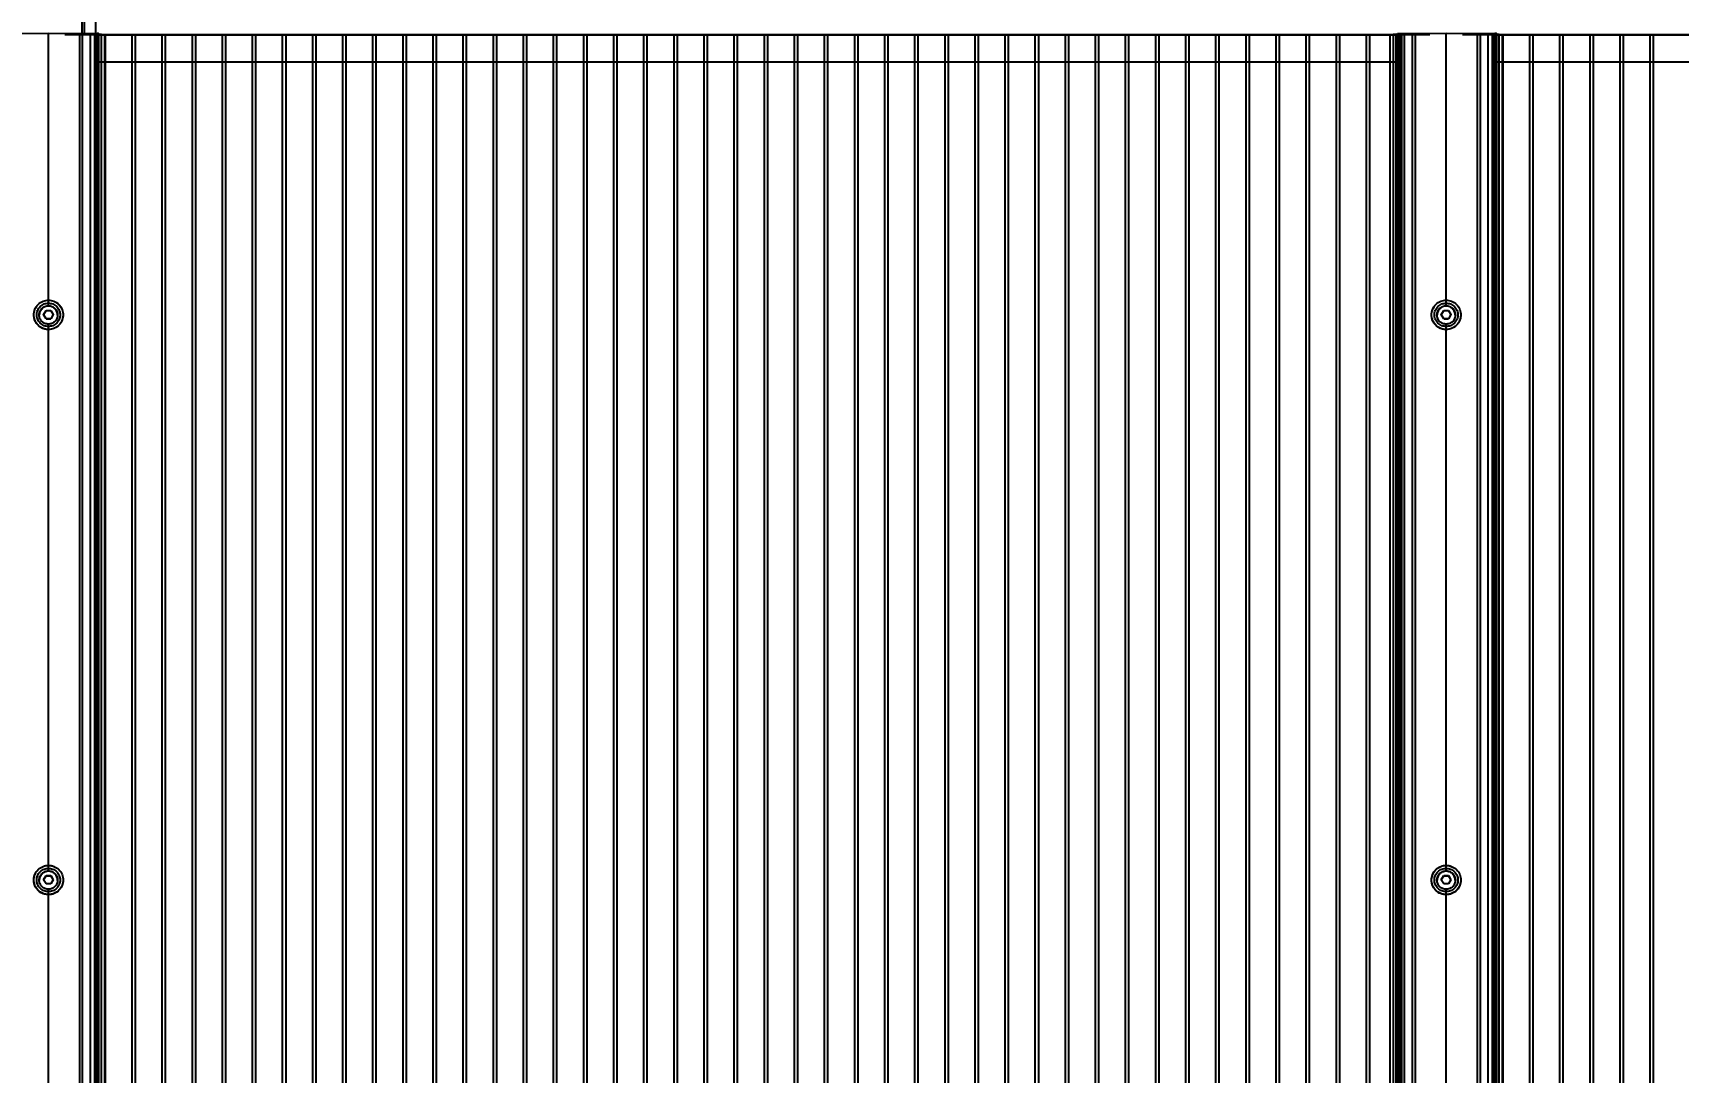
# Model space of a CAD drawing. Header units: millimetres. Extents: x 4625 to 14334, y 16216 to 31562.
# Drawn here: x 8496 to 9480, y 28087 to 28708 of the extents above; entities that cross this region are included whole.
import ezdxf

# ---------------------------------------------------------------- set-up
doc = ezdxf.new("R2010")
doc.units = ezdxf.units.MM
doc.header["$LTSCALE"] = 3
doc.layers.add('Default', color=7, linetype='Continuous')
doc.styles.get("Standard").update_dxf_attribs({"font": 'arial.ttf'})
doc.dimstyles.new('MATEUSZ', dxfattribs={"dimtxt": 35, "dimasz": 16, "dimexe": 0.18, "dimexo": 0.0625, "dimgap": 0.09, "dimtad": 0, "dimdec": 0, "dimdsep": 46, "dimtxsty": 'Standard', "dimblk": 'DOT', "dimcen": 0.09, "dimse1": 1, "dimse2": 1, "dimadec": 0, "dimazin": 0, "dimtfac": 1, "dimtdec": 0, "dimtofl": 0, "dimtmove": 0, "dimatfit": 3, "dimfxl": 1, "dimtolj": 1, "dimtzin": 0, "dimlwd": 9, "dimlwe": 9, "dimarcsym": 0})

# ---------------------------------------------------------------- blocks, each defined once
blk = doc.blocks.new('_Dot')
at = {"color": 0, "linetype": 'ByBlock', "lineweight": -2}
blk.add_line((-0.5, 0), (-1, 0), dxfattribs=at)
at = {"color": 0, "linetype": 'ByBlock', "const_width": 0.5}
blk.add_lwpolyline([(-0.25, 0, 1), (0.25, 0, 1)], format="xyb", close=True, dxfattribs=at)
blk = doc.blocks.new('*D31')
at = {"color": 0, "lineweight": 9, "transparency": 16777216}
for p, q in [((5803.89, 26303.39), (9576.19, 26303.39)), ((13713.73, 26303.39), (9941.43, 26303.39))]:
    blk.add_line(p, q, dxfattribs=at)
at = {"layer": 'Defpoints', "color": 0, "transparency": 16777216}
for p in [(5787.89, 28729.99), (13729.73, 28729.99), (13729.73, 26303.39)]:
    blk.add_point(p, dxfattribs=at)
at = {"color": 0, "lineweight": 9, "transparency": 16777216, "xscale": 16, "yscale": 16, "zscale": 16, "rotation": 180}
blk.add_blockref('_Dot', (5787.89, 26303.39), dxfattribs=at)
at = {"color": 0, "lineweight": 9, "transparency": 16777216, "xscale": 16, "yscale": 16, "zscale": 16}
blk.add_blockref('_Dot', (13729.73, 26303.39), dxfattribs=at)
at = {"color": 0, "transparency": 16777216, "insert": (9758.81, 26303.39), "char_height": 123, "attachment_point": 5}
blk.add_mtext('\\A1;7942', dxfattribs=at)

msp = doc.modelspace()

# ---------------------------------------------------------------- linework, layer by layer
at = {"layer": 'Default'}
for p, q in [((8525.55, 28708), (8525.55, 28751.99)), ((8527.05, 28707.99), (8527.05, 28752)), ((8533.7, 28752.08), (8533.7, 28707.91)), ((8505.47, 28545), (8505.47, 28708.1)), ((9331.31, 28706.95), (8515.31, 28706.95)), ((8523.97, 28707.82), (8523.97, 26888.26)), ((8523.97, 28707.82), (8523.97, 28707.47)), ((8525.72, 28707.82), (8525.72, 26888.27)), ((8525.72, 28707.54), (8525.72, 28707.82)), ((8527.97, 28707.54), (8530.47, 28707.64)), ((8530.47, 28707.64), (8530.47, 26888.09)), ((8530.47, 28707.64), (8532.97, 28707.54)), ((8532.97, 28707.54), (8532.97, 26887.98)), ((9311.95, 28706.79), (8533.27, 28706.79)), ((8533.72, 28707.74), (8533.72, 26888.19)), ((8533.72, 28707.74), (8533.72, 28707.54)), ((8533.72, 28707.54), (8533.72, 26887.98)), ((8534.67, 28707.9), (8534.67, 26888.34)), ((8535.36, 28707.54), (8535.36, 26887.98)), ((8535.36, 28707.54), (8536.97, 28707.4)), ((8535.47, 28707.83), (8535.47, 26888.27)), ((8535.47, 28707.47), (8535.47, 28707.83)), ((8536.97, 28707.4), (8536.97, 26887.84)), ((8536.97, 28707.4), (8538.97, 28706.95)), ((8538.97, 28706.95), (8538.97, 26887.39)), ((8539.31, 28706.81), (8539.31, 26887.25)), ((8555.31, 28706.81), (8555.31, 26887.25)), ((8557.31, 28706.81), (8557.31, 26887.25)), ((8573.31, 28706.81), (8573.31, 26887.25)), ((8575.31, 28706.81), (8575.31, 26887.25)), ((8591.31, 28706.81), (8591.31, 26887.25)), ((8593.31, 28706.81), (8593.31, 26887.25)), ((8609.31, 28706.81), (8609.31, 26887.25)), ((8611.31, 28706.81), (8611.31, 26887.25)), ((8627.31, 28706.81), (8627.31, 26887.25)), ((8629.31, 28706.81), (8629.31, 26887.25)), ((8645.31, 28706.81), (8645.31, 26887.25)), ((8647.31, 28706.81), (8647.31, 26887.25)), ((8663.31, 28706.81), (8663.31, 26887.25)), ((8665.31, 28706.81), (8665.31, 26887.25)), ((8681.31, 28706.81), (8681.31, 26887.25)), ((8683.31, 28706.81), (8683.31, 26887.25)), ((8699.31, 28706.81), (8699.31, 26887.25)), ((8701.31, 28706.81), (8701.31, 26887.25)), ((8717.31, 28706.81), (8717.31, 26887.25)), ((8719.31, 28706.81), (8719.31, 26887.25)), ((8735.31, 28706.81), (8735.31, 26887.25)), ((8737.31, 28706.81), (8737.31, 26887.25)), ((8753.31, 28706.81), (8753.31, 26887.25)), ((8755.31, 28706.81), (8755.31, 26887.25)), ((8771.31, 28706.81), (8771.31, 26887.25)), ((8773.31, 28706.81), (8773.31, 26887.25)), ((8789.31, 28706.81), (8789.31, 26887.25)), ((8791.31, 28706.81), (8791.31, 26887.25)), ((8807.31, 28706.81), (8807.31, 26887.25)), ((8809.31, 28706.81), (8809.31, 26887.25)), ((8825.31, 28706.81), (8825.31, 26887.25)), ((8827.31, 28706.81), (8827.31, 26887.25)), ((8843.31, 28706.81), (8843.31, 26887.25)), ((8845.31, 28706.81), (8845.31, 26887.25)), ((8861.31, 28706.81), (8861.31, 26887.25)), ((8863.31, 28706.81), (8863.31, 26887.25)), ((8879.31, 28706.81), (8879.31, 26887.25)), ((8881.31, 28706.81), (8881.31, 26887.25)), ((8897.31, 28706.81), (8897.31, 26887.25)), ((8899.31, 28706.81), (8899.31, 26887.25)), ((8915.31, 28706.81), (8915.31, 26887.25)), ((8917.31, 28706.81), (8917.31, 26887.25)), ((8933.31, 28706.81), (8933.31, 26887.25)), ((8935.31, 28706.81), (8935.31, 26887.25)), ((8951.31, 28706.81), (8951.31, 26887.25)), ((8953.31, 28706.81), (8953.31, 26887.25)), ((8969.31, 28706.81), (8969.31, 26887.25)), ((8971.31, 28706.81), (8971.31, 26887.25)), ((8987.31, 28706.81), (8987.31, 26887.25)), ((8989.31, 28706.81), (8989.31, 26887.25)), ((9005.31, 28706.81), (9005.31, 26887.25)), ((9007.31, 28706.81), (9007.31, 26887.25)), ((9023.31, 28706.81), (9023.31, 26887.25)), ((9025.31, 28706.81), (9025.31, 26887.25)), ((9041.31, 28706.81), (9041.31, 26887.25)), ((9043.31, 28706.81), (9043.31, 26887.25)), ((9059.31, 28706.81), (9059.31, 26887.25)), ((9061.31, 28706.81), (9061.31, 26887.25)), ((9077.31, 28706.81), (9077.31, 26887.25)), ((9079.31, 28706.81), (9079.31, 26887.25)), ((9095.31, 28706.81), (9095.31, 26887.25)), ((9097.31, 28706.81), (9097.31, 26887.25)), ((9113.31, 28706.81), (9113.31, 26887.25)), ((9115.31, 28706.81), (9115.31, 26887.25)), ((9131.31, 28706.81), (9131.31, 26887.25)), ((9133.31, 28706.81), (9133.31, 26887.25)), ((9149.31, 28706.81), (9149.31, 26887.25)), ((9151.31, 28706.81), (9151.31, 26887.25)), ((9167.31, 28706.81), (9167.31, 26887.25)), ((9169.31, 28706.81), (9169.31, 26887.25)), ((9185.31, 28706.81), (9185.31, 26887.25)), ((9187.31, 28706.81), (9187.31, 26887.25)), ((9203.31, 28706.81), (9203.31, 26887.25)), ((9205.31, 28706.81), (9205.31, 26887.25)), ((9221.31, 28706.81), (9221.31, 26887.25)), ((9223.31, 28706.81), (9223.31, 26887.25)), ((9239.31, 28706.81), (9239.31, 26887.25)), ((9241.31, 28706.81), (9241.31, 26887.25)), ((9257.31, 28706.81), (9257.31, 26887.25)), ((9259.31, 28706.81), (9259.31, 26887.25)), ((9275.31, 28706.81), (9275.31, 26887.25)), ((9277.31, 28706.81), (9277.31, 26887.25)), ((9293.31, 28706.81), (9293.31, 26887.25)), ((9295.31, 28706.81), (9295.31, 26887.25)), ((9307.64, 28706.95), (9309.64, 28707.4)), ((9307.64, 26887.39), (9307.64, 28706.95)), ((9309.64, 28707.4), (9311.26, 28707.54)), ((9309.64, 26887.84), (9309.64, 28707.4)), ((9311.14, 28707.83), (9311.14, 26888.27)), ((9311.14, 28707.47), (9311.14, 28707.83)), ((9311.26, 26887.98), (9311.26, 28707.54)), ((9311.95, 28707.9), (9311.95, 26888.34)), ((9312.89, 28707.74), (9312.89, 26888.19)), ((9312.89, 28707.74), (9312.89, 28707.54)), ((9312.89, 28707.54), (9312.89, 26887.98)), ((9313.39, 28707.51), (9313.39, 26887.95)), ((9313.64, 28707.54), (9316.14, 28707.64)), ((9313.64, 26887.98), (9313.64, 28707.54)), ((9314.64, 26887.98), (9314.64, 28707.54)), ((9316.14, 28707.64), (9318.64, 28707.54)), ((9316.14, 26888.09), (9316.14, 28707.64)), ((9320.89, 28707.82), (9320.89, 26888.27)), ((9320.89, 28707.54), (9320.89, 28707.82)), ((9322.64, 28707.82), (9322.64, 26888.26)), ((9322.64, 28707.82), (9322.64, 28707.47)), ((9341.14, 28545), (9341.14, 28708.1)), ((10166.97, 28706.95), (9350.97, 28706.95)), ((9359.64, 28707.82), (9359.64, 26888.26)), ((9359.64, 28707.82), (9359.64, 28707.47)), ((9361.39, 28707.82), (9361.39, 26888.27)), ((9361.39, 28707.54), (9361.39, 28707.82)), ((9363.64, 28707.54), (9366.14, 28707.64)), ((9366.14, 28707.64), (9368.64, 28707.54)), ((9366.14, 28707.64), (9366.14, 26888.09)), ((9368.64, 28707.54), (9368.64, 26887.98)), ((10147.61, 28706.79), (9369.01, 28706.79)), ((9369.39, 28707.74), (9369.39, 26888.19)), ((9369.39, 28707.74), (9369.39, 28707.54)), ((9369.39, 28707.54), (9369.39, 26887.98)), ((9370.33, 28707.9), (9370.33, 26888.34)), ((9371.03, 28707.54), (9372.64, 28707.4)), ((9371.03, 28707.54), (9371.03, 26887.98)), ((9371.14, 28707.83), (9371.14, 26888.27)), ((9371.14, 28707.47), (9371.14, 28707.83)), ((9372.64, 28707.4), (9374.64, 28706.95)), ((9372.64, 28707.4), (9372.64, 26887.84)), ((9374.64, 28706.95), (9374.64, 26887.39)), ((9374.97, 28706.81), (9374.97, 26887.25)), ((9390.97, 28706.81), (9390.97, 26887.25)), ((9392.97, 28706.81), (9392.97, 26887.25)), ((9408.97, 28706.81), (9408.97, 26887.25)), ((9410.97, 28706.81), (9410.97, 26887.25)), ((9426.97, 28706.81), (9426.97, 26887.25)), ((9428.97, 28706.81), (9428.97, 26887.25)), ((9444.97, 28706.81), (9444.97, 26887.25)), ((9446.97, 28706.81), (9446.97, 26887.25)), ((9462.97, 28706.81), (9462.97, 26887.25)), ((9464.97, 28706.81), (9464.97, 26887.25)), ((9311.95, 28690.64), (8534.67, 28690.64)), ((10147.61, 28690.64), (9370.33, 28690.64)), ((8502.59, 28539.59), (8504.03, 28542.09)), ((8504.03, 28542.09), (8506.92, 28542.09)), ((8506.92, 28537.1), (8504.03, 28537.1)), ((8506.92, 28542.09), (8508.36, 28539.59)), ((9338.25, 28539.59), (9339.7, 28542.09)), ((9339.7, 28542.09), (9342.58, 28542.09)), ((9342.58, 28537.1), (9339.7, 28537.1)), ((9342.58, 28542.09), (9344.03, 28539.59)), ((8505.47, 28207.07), (8505.47, 28534.02)), ((9341.14, 28207.07), (9341.14, 28534.02)), ((8502.59, 28201.67), (8504.03, 28204.16)), ((8504.03, 28204.16), (8506.92, 28204.16)), ((8506.92, 28204.16), (8508.36, 28201.67)), ((9338.25, 28201.67), (9339.7, 28204.16)), ((9339.7, 28204.16), (9342.58, 28204.16)), ((9342.58, 28204.16), (9344.03, 28201.67)), ((8505.47, 27869.15), (8505.47, 28196.1)), ((9341.14, 27869.15), (9341.14, 28196.1))]:
    msp.add_line(p, q, dxfattribs=at)
for points in [[(8476.28, 28707.9, 0), (8505.47, 28708.1, 0)], [(8505.47, 28708.1, 0), (8534.67, 28707.9, 0)], [(8535.47, 28707.83, 0), (8535.47, 28707.83, 0), (8535.47, 28707.83, 0), (8535.47, 28707.83, 0), (8535.47, 28707.83, 0), (8535.47, 28707.84, 0), (8535.47, 28707.84, 0), (8535.47, 28707.84, 0), (8535.47, 28707.84, 0), (8535.46, 28707.84, 0), (8535.46, 28707.84, 0), (8535.44, 28707.85, 0), (8535.38, 28707.86, 0), (8534.67, 28707.9, 0)], [(9311.95, 28707.9, 0), (9341.14, 28708.1, 0)], [(9341.14, 28708.1, 0), (9370.33, 28707.9, 0)], [(9371.14, 28707.83, 0), (9371.14, 28707.83, 0), (9371.14, 28707.83, 0), (9371.14, 28707.83, 0), (9371.14, 28707.83, 0), (9371.14, 28707.84, 0), (9371.14, 28707.84, 0), (9371.14, 28707.84, 0), (9371.14, 28707.84, 0), (9371.13, 28707.84, 0), (9371.12, 28707.84, 0), (9371.1, 28707.85, 0), (9371.04, 28707.86, 0), (9370.33, 28707.9, 0)], [(8499.97, 28539.5, 0), (8500, 28540.03, 0), (8500.08, 28540.56, 0), (8500.21, 28541.09, 0), (8500.39, 28541.6, 0), (8500.63, 28542.1, 0), (8500.91, 28542.57, 0), (8501.23, 28543, 0), (8501.58, 28543.39, 0), (8501.97, 28543.74, 0), (8502.41, 28544.06, 0), (8502.87, 28544.34, 0), (8503.37, 28544.58, 0), (8503.89, 28544.76, 0), (8504.42, 28544.89, 0), (8504.95, 28544.97, 0), (8505.47, 28545, 0)], [(8510.97, 28539.36, 0), (8510.95, 28539.89, 0), (8510.87, 28540.42, 0), (8510.74, 28540.95, 0), (8510.56, 28541.46, 0), (8510.32, 28541.96, 0), (8510.04, 28542.43, 0), (8509.72, 28542.86, 0), (8509.36, 28543.25, 0), (8508.97, 28543.6, 0), (8508.54, 28543.92, 0), (8508.07, 28544.2, 0), (8507.58, 28544.44, 0), (8507.06, 28544.62, 0), (8506.53, 28544.75, 0), (8506, 28544.83, 0), (8505.47, 28544.86, 0), (8504.95, 28544.83, 0), (8504.42, 28544.75, 0), (8503.89, 28544.62, 0), (8503.37, 28544.44, 0), (8502.87, 28544.2, 0), (8502.41, 28543.92, 0), (8501.97, 28543.6, 0), (8501.58, 28543.25, 0), (8501.23, 28542.86, 0), (8500.91, 28542.43, 0), (8500.63, 28541.96, 0), (8500.39, 28541.46, 0), (8500.21, 28540.95, 0), (8500.08, 28540.42, 0), (8500, 28539.89, 0), (8499.97, 28539.36, 0)], [(8505.47, 28545, 0), (8506, 28544.97, 0), (8506.53, 28544.89, 0), (8507.06, 28544.76, 0), (8507.58, 28544.58, 0), (8508.07, 28544.34, 0), (8508.54, 28544.06, 0), (8508.97, 28543.74, 0), (8509.36, 28543.39, 0), (8509.72, 28543, 0), (8510.04, 28542.57, 0), (8510.32, 28542.1, 0), (8510.56, 28541.6, 0), (8510.74, 28541.09, 0), (8510.87, 28540.56, 0), (8510.95, 28540.03, 0), (8510.97, 28539.5, 0)], [(8509.88, 28547.05, 0), (8511.1, 28546.19, 0), (8512.16, 28545.14, 0), (8513.02, 28543.92, 0), (8513.65, 28542.61, 0)], [(9335.64, 28539.5, 0), (9335.67, 28540.03, 0), (9335.74, 28540.56, 0), (9335.88, 28541.09, 0), (9336.06, 28541.6, 0), (9336.3, 28542.1, 0), (9336.58, 28542.57, 0), (9336.9, 28543, 0), (9337.25, 28543.39, 0), (9337.64, 28543.74, 0), (9338.07, 28544.06, 0), (9338.54, 28544.34, 0), (9339.04, 28544.58, 0), (9339.55, 28544.76, 0), (9340.08, 28544.89, 0), (9340.62, 28544.97, 0), (9341.14, 28545, 0)], [(9346.64, 28539.36, 0), (9346.61, 28539.89, 0), (9346.54, 28540.42, 0), (9346.41, 28540.95, 0), (9346.22, 28541.46, 0), (9345.99, 28541.96, 0), (9345.7, 28542.43, 0), (9345.38, 28542.86, 0), (9345.03, 28543.25, 0), (9344.64, 28543.6, 0), (9344.21, 28543.92, 0), (9343.74, 28544.2, 0), (9343.25, 28544.44, 0), (9342.73, 28544.62, 0), (9342.2, 28544.75, 0), (9341.67, 28544.83, 0), (9341.14, 28544.86, 0), (9340.62, 28544.83, 0), (9340.08, 28544.75, 0), (9339.55, 28544.62, 0), (9339.04, 28544.44, 0), (9338.54, 28544.2, 0), (9338.07, 28543.92, 0), (9337.64, 28543.6, 0), (9337.25, 28543.25, 0), (9336.9, 28542.86, 0), (9336.58, 28542.43, 0), (9336.3, 28541.96, 0), (9336.06, 28541.46, 0), (9335.88, 28540.95, 0), (9335.74, 28540.42, 0), (9335.67, 28539.89, 0), (9335.64, 28539.36, 0)], [(9341.14, 28545, 0), (9341.67, 28544.97, 0), (9342.2, 28544.89, 0), (9342.73, 28544.76, 0), (9343.25, 28544.58, 0), (9343.74, 28544.34, 0), (9344.21, 28544.06, 0), (9344.64, 28543.74, 0), (9345.03, 28543.39, 0), (9345.38, 28543, 0), (9345.7, 28542.57, 0), (9345.99, 28542.1, 0), (9346.22, 28541.6, 0), (9346.41, 28541.09, 0), (9346.54, 28540.56, 0), (9346.61, 28540.03, 0), (9346.64, 28539.5, 0)], [(8505.47, 28530.78, 0), (8504.38, 28530.85, 0), (8503.25, 28531.07, 0), (8502.13, 28531.45, 0), (8501.03, 28531.99, 0), (8500.01, 28532.69, 0), (8499.09, 28533.54, 0), (8498.3, 28534.51, 0), (8497.67, 28535.57, 0), (8497.2, 28536.68, 0), (8496.89, 28537.81, 0), (8496.74, 28538.92, 0), (8496.74, 28540, 0), (8496.87, 28541.11, 0), (8497.16, 28542.24, 0), (8497.62, 28543.35, 0), (8498.24, 28544.41, 0)], [(8505.47, 28534.02, 0), (8504.95, 28534.05, 0), (8504.42, 28534.13, 0), (8503.89, 28534.26, 0), (8503.37, 28534.44, 0), (8502.87, 28534.67, 0), (8502.41, 28534.96, 0), (8501.97, 28535.28, 0), (8501.58, 28535.63, 0), (8501.23, 28536.01, 0), (8500.91, 28536.44, 0), (8500.63, 28536.91, 0), (8500.39, 28537.4, 0), (8500.21, 28537.92, 0), (8500.08, 28538.45, 0), (8500, 28538.98, 0), (8499.97, 28539.5, 0)], [(8502.59, 28539.77, 0), (8504.03, 28542.27, 0)], [(8504.03, 28537.28, 0), (8502.59, 28539.77, 0)], [(8504.03, 28542.27, 0), (8506.92, 28542.27, 0)], [(8506.92, 28537.28, 0), (8504.03, 28537.28, 0)], [(8514.1, 28540.99, 0), (8514.2, 28540.1, 0), (8514.22, 28539.22, 0), (8514.14, 28538.34, 0), (8513.97, 28537.43, 0), (8513.7, 28536.53, 0), (8513.31, 28535.63, 0), (8512.82, 28534.77, 0), (8512.23, 28533.96, 0), (8511.54, 28533.22, 0), (8510.78, 28532.57, 0), (8509.95, 28532.01, 0), (8509.07, 28531.55, 0), (8508.17, 28531.2, 0), (8507.26, 28530.96, 0), (8506.35, 28530.83, 0), (8505.47, 28530.78, 0)], [(8510.97, 28539.5, 0), (8510.95, 28538.98, 0), (8510.87, 28538.45, 0), (8510.74, 28537.92, 0), (8510.56, 28537.4, 0), (8510.32, 28536.91, 0), (8510.04, 28536.44, 0), (8509.72, 28536.01, 0), (8509.36, 28535.63, 0), (8508.97, 28535.28, 0), (8508.54, 28534.96, 0), (8508.07, 28534.67, 0), (8507.58, 28534.44, 0), (8507.06, 28534.26, 0), (8506.53, 28534.13, 0), (8506, 28534.05, 0), (8505.47, 28534.02, 0)], [(8506.92, 28542.27, 0), (8508.36, 28539.77, 0)], [(8508.36, 28539.77, 0), (8506.92, 28537.28, 0)], [(9341.14, 28530.78, 0), (9340.04, 28530.85, 0), (9338.91, 28531.07, 0), (9337.79, 28531.45, 0), (9336.69, 28531.99, 0), (9335.66, 28532.7, 0), (9334.74, 28533.55, 0), (9333.96, 28534.53, 0), (9333.32, 28535.59, 0), (9332.86, 28536.7, 0), (9332.55, 28537.83, 0), (9332.41, 28538.95, 0), (9332.41, 28540.03, 0), (9332.54, 28541.14, 0), (9332.84, 28542.27, 0), (9333.3, 28543.39, 0), (9333.93, 28544.45, 0)], [(9341.14, 28534.02, 0), (9340.62, 28534.05, 0), (9340.08, 28534.13, 0), (9339.55, 28534.26, 0), (9339.04, 28534.44, 0), (9338.54, 28534.67, 0), (9338.07, 28534.96, 0), (9337.64, 28535.28, 0), (9337.25, 28535.63, 0), (9336.9, 28536.01, 0), (9336.58, 28536.44, 0), (9336.3, 28536.91, 0), (9336.06, 28537.4, 0), (9335.88, 28537.92, 0), (9335.74, 28538.45, 0), (9335.67, 28538.98, 0), (9335.64, 28539.5, 0)], [(9338.25, 28539.77, 0), (9339.7, 28542.27, 0)], [(9339.7, 28537.28, 0), (9338.25, 28539.77, 0)], [(9339.7, 28542.27, 0), (9342.58, 28542.27, 0)], [(9342.58, 28537.28, 0), (9339.7, 28537.28, 0)], [(9349.77, 28540.98, 0), (9349.87, 28540.08, 0), (9349.89, 28539.21, 0), (9349.81, 28538.33, 0), (9349.64, 28537.42, 0), (9349.36, 28536.52, 0), (9348.98, 28535.62, 0), (9348.48, 28534.76, 0), (9347.89, 28533.96, 0), (9347.2, 28533.22, 0), (9346.44, 28532.56, 0), (9345.61, 28532, 0), (9344.73, 28531.55, 0), (9343.83, 28531.2, 0), (9342.92, 28530.96, 0), (9342.02, 28530.83, 0), (9341.14, 28530.78, 0)], [(9346.64, 28539.5, 0), (9346.61, 28538.98, 0), (9346.54, 28538.45, 0), (9346.41, 28537.92, 0), (9346.22, 28537.4, 0), (9345.99, 28536.91, 0), (9345.7, 28536.44, 0), (9345.38, 28536.01, 0), (9345.03, 28535.63, 0), (9344.64, 28535.28, 0), (9344.21, 28534.96, 0), (9343.74, 28534.67, 0), (9343.25, 28534.44, 0), (9342.73, 28534.26, 0), (9342.2, 28534.13, 0), (9341.67, 28534.05, 0), (9341.14, 28534.02, 0)], [(9342.58, 28542.27, 0), (9344.03, 28539.77, 0)], [(9344.03, 28539.77, 0), (9342.58, 28537.28, 0)], [(8505.47, 28192.86, 0), (8504.41, 28192.92, 0), (8503.32, 28193.12, 0), (8502.23, 28193.48, 0), (8501.17, 28193.99, 0), (8500.16, 28194.65, 0), (8499.25, 28195.45, 0), (8498.46, 28196.37, 0), (8497.81, 28197.37, 0), (8497.31, 28198.44, 0), (8496.97, 28199.53, 0), (8496.78, 28200.62, 0), (8496.72, 28201.67, 0), (8496.8, 28202.73, 0), (8497.02, 28203.82, 0), (8497.38, 28204.91, 0), (8497.91, 28205.97, 0)], [(8499.97, 28201.58, 0), (8500, 28202.1, 0), (8500.08, 28202.63, 0), (8500.21, 28203.16, 0), (8500.39, 28203.68, 0), (8500.63, 28204.17, 0), (8500.91, 28204.64, 0), (8501.23, 28205.07, 0), (8501.58, 28205.46, 0), (8501.97, 28205.81, 0), (8502.41, 28206.13, 0), (8502.87, 28206.42, 0), (8503.37, 28206.65, 0), (8503.89, 28206.84, 0), (8504.42, 28206.97, 0), (8504.95, 28207.05, 0), (8505.47, 28207.07, 0)], [(8510.97, 28201.44, 0), (8510.95, 28201.96, 0), (8510.87, 28202.49, 0), (8510.74, 28203.02, 0), (8510.56, 28203.54, 0), (8510.32, 28204.03, 0), (8510.04, 28204.5, 0), (8509.72, 28204.93, 0), (8509.36, 28205.32, 0), (8508.97, 28205.67, 0), (8508.54, 28206, 0), (8508.07, 28206.28, 0), (8507.58, 28206.51, 0), (8507.06, 28206.7, 0), (8506.53, 28206.83, 0), (8506, 28206.91, 0), (8505.47, 28206.93, 0), (8504.95, 28206.91, 0), (8504.42, 28206.83, 0), (8503.89, 28206.7, 0), (8503.37, 28206.51, 0), (8502.87, 28206.28, 0), (8502.41, 28206, 0), (8501.97, 28205.67, 0), (8501.58, 28205.32, 0), (8501.23, 28204.93, 0), (8500.91, 28204.5, 0), (8500.63, 28204.03, 0), (8500.39, 28203.54, 0), (8500.21, 28203.02, 0), (8500.08, 28202.49, 0), (8500, 28201.96, 0), (8499.97, 28201.44, 0)], [(8505.47, 28196.1, 0), (8504.95, 28196.12, 0), (8504.42, 28196.2, 0), (8503.89, 28196.33, 0), (8503.37, 28196.51, 0), (8502.87, 28196.75, 0), (8502.41, 28197.03, 0), (8501.97, 28197.35, 0), (8501.58, 28197.7, 0), (8501.23, 28198.09, 0), (8500.91, 28198.52, 0), (8500.63, 28198.99, 0), (8500.39, 28199.48, 0), (8500.21, 28200, 0), (8500.08, 28200.52, 0), (8500, 28201.05, 0), (8499.97, 28201.58, 0)], [(8502.59, 28201.85, 0), (8504.03, 28204.34, 0)], [(8504.03, 28199.35, 0), (8502.59, 28201.85, 0)], [(8503.63, 28210.12, 0), (8504.93, 28210.3, 0), (8506.19, 28210.28, 0), (8507.49, 28210.08, 0), (8508.8, 28209.66, 0)], [(8504.03, 28204.34, 0), (8506.92, 28204.34, 0)], [(8505.47, 28207.07, 0), (8506, 28207.05, 0), (8506.53, 28206.97, 0), (8507.06, 28206.84, 0), (8507.58, 28206.65, 0), (8508.07, 28206.42, 0), (8508.54, 28206.13, 0), (8508.97, 28205.81, 0), (8509.36, 28205.46, 0), (8509.72, 28205.07, 0), (8510.04, 28204.64, 0), (8510.32, 28204.17, 0), (8510.56, 28203.68, 0), (8510.74, 28203.16, 0), (8510.87, 28202.63, 0), (8510.95, 28202.1, 0), (8510.97, 28201.58, 0)], [(8514.19, 28202.34, 0), (8514.22, 28201.51, 0), (8514.18, 28200.68, 0), (8514.04, 28199.82, 0), (8513.82, 28198.96, 0), (8513.5, 28198.1, 0), (8513.08, 28197.27, 0), (8512.57, 28196.47, 0), (8511.96, 28195.73, 0), (8511.28, 28195.06, 0), (8510.53, 28194.46, 0), (8509.73, 28193.96, 0), (8508.89, 28193.55, 0), (8508.03, 28193.24, 0), (8507.16, 28193.02, 0), (8506.31, 28192.9, 0), (8505.47, 28192.86, 0)], [(8510.97, 28201.58, 0), (8510.95, 28201.05, 0), (8510.87, 28200.52, 0), (8510.74, 28200, 0), (8510.56, 28199.48, 0), (8510.32, 28198.99, 0), (8510.04, 28198.52, 0), (8509.72, 28198.09, 0), (8509.36, 28197.7, 0), (8508.97, 28197.35, 0), (8508.54, 28197.03, 0), (8508.07, 28196.75, 0), (8507.58, 28196.51, 0), (8507.06, 28196.33, 0), (8506.53, 28196.2, 0), (8506, 28196.12, 0), (8505.47, 28196.1, 0)], [(8506.92, 28204.34, 0), (8508.36, 28201.85, 0)], [(8508.36, 28201.85, 0), (8506.92, 28199.35, 0)], [(9341.14, 28192.86, 0), (9339.79, 28192.96, 0), (9338.4, 28193.3, 0), (9337.03, 28193.88, 0), (9336.37, 28194.27, 0), (9335.75, 28194.71, 0), (9335.16, 28195.21, 0), (9334.62, 28195.76, 0), (9334.13, 28196.36, 0), (9333.7, 28196.99, 0), (9333.02, 28198.33, 0), (9332.59, 28199.72, 0), (9332.4, 28201.09, 0), (9332.43, 28202.42, 0), (9332.68, 28203.8, 0), (9333.17, 28205.18, 0), (9333.91, 28206.5, 0), (9334.37, 28207.12, 0), (9334.89, 28207.69, 0), (9335.45, 28208.22, 0), (9336.06, 28208.69, 0), (9336.7, 28209.1, 0), (9337.36, 28209.46, 0)], [(9335.64, 28201.58, 0), (9335.67, 28202.1, 0), (9335.74, 28202.63, 0), (9335.88, 28203.16, 0), (9336.06, 28203.68, 0), (9336.3, 28204.17, 0), (9336.58, 28204.64, 0), (9336.9, 28205.07, 0), (9337.25, 28205.46, 0), (9337.64, 28205.81, 0), (9338.07, 28206.13, 0), (9338.54, 28206.42, 0), (9339.04, 28206.65, 0), (9339.55, 28206.84, 0), (9340.08, 28206.97, 0), (9340.62, 28207.05, 0), (9341.14, 28207.07, 0)], [(9346.64, 28201.44, 0), (9346.61, 28201.96, 0), (9346.54, 28202.49, 0), (9346.41, 28203.02, 0), (9346.22, 28203.54, 0), (9345.99, 28204.03, 0), (9345.7, 28204.5, 0), (9345.38, 28204.93, 0), (9345.03, 28205.32, 0), (9344.64, 28205.67, 0), (9344.21, 28206, 0), (9343.74, 28206.28, 0), (9343.25, 28206.51, 0), (9342.73, 28206.7, 0), (9342.2, 28206.83, 0), (9341.67, 28206.91, 0), (9341.14, 28206.93, 0), (9340.62, 28206.91, 0), (9340.08, 28206.83, 0), (9339.55, 28206.7, 0), (9339.04, 28206.51, 0), (9338.54, 28206.28, 0), (9338.07, 28206, 0), (9337.64, 28205.67, 0), (9337.25, 28205.32, 0), (9336.9, 28204.93, 0), (9336.58, 28204.5, 0), (9336.3, 28204.03, 0), (9336.06, 28203.54, 0), (9335.88, 28203.02, 0), (9335.74, 28202.49, 0), (9335.67, 28201.96, 0), (9335.64, 28201.44, 0)], [(9341.14, 28196.1, 0), (9340.62, 28196.12, 0), (9340.08, 28196.2, 0), (9339.55, 28196.33, 0), (9339.04, 28196.51, 0), (9338.54, 28196.75, 0), (9338.07, 28197.03, 0), (9337.64, 28197.35, 0), (9337.25, 28197.7, 0), (9336.9, 28198.09, 0), (9336.58, 28198.52, 0), (9336.3, 28198.99, 0), (9336.06, 28199.48, 0), (9335.88, 28200, 0), (9335.74, 28200.52, 0), (9335.67, 28201.05, 0), (9335.64, 28201.58, 0)], [(9338.25, 28201.85, 0), (9339.7, 28204.34, 0)], [(9339.7, 28199.35, 0), (9338.25, 28201.85, 0)], [(9339.36, 28210.13, 0), (9340.66, 28210.3, 0), (9341.92, 28210.28, 0), (9343.23, 28210.06, 0), (9344.54, 28209.63, 0)], [(9339.7, 28204.34, 0), (9342.58, 28204.34, 0)], [(9341.14, 28207.07, 0), (9341.67, 28207.05, 0), (9342.2, 28206.97, 0), (9342.73, 28206.84, 0), (9343.25, 28206.65, 0), (9343.74, 28206.42, 0), (9344.21, 28206.13, 0), (9344.64, 28205.81, 0), (9345.03, 28205.46, 0), (9345.38, 28205.07, 0), (9345.7, 28204.64, 0), (9345.99, 28204.17, 0), (9346.22, 28203.68, 0), (9346.41, 28203.16, 0), (9346.54, 28202.63, 0), (9346.61, 28202.1, 0), (9346.64, 28201.58, 0)], [(9349.86, 28202.34, 0), (9349.89, 28201.51, 0), (9349.84, 28200.67, 0), (9349.71, 28199.82, 0), (9349.48, 28198.95, 0), (9349.16, 28198.1, 0), (9348.74, 28197.26, 0), (9348.23, 28196.47, 0), (9347.63, 28195.73, 0), (9346.95, 28195.05, 0), (9346.2, 28194.46, 0), (9345.39, 28193.96, 0), (9344.55, 28193.55, 0), (9343.69, 28193.24, 0), (9342.83, 28193.02, 0), (9341.97, 28192.9, 0), (9341.14, 28192.86, 0)], [(9346.64, 28201.58, 0), (9346.61, 28201.05, 0), (9346.54, 28200.52, 0), (9346.41, 28200, 0), (9346.22, 28199.48, 0), (9345.99, 28198.99, 0), (9345.7, 28198.52, 0), (9345.38, 28198.09, 0), (9345.03, 28197.7, 0), (9344.64, 28197.35, 0), (9344.21, 28197.03, 0), (9343.74, 28196.75, 0), (9343.25, 28196.51, 0), (9342.73, 28196.33, 0), (9342.2, 28196.2, 0), (9341.67, 28196.12, 0), (9341.14, 28196.1, 0)], [(9342.58, 28204.34, 0), (9344.03, 28201.85, 0)], [(9344.03, 28201.85, 0), (9342.58, 28199.35, 0)], [(8506.92, 28199.35, 0), (8504.03, 28199.35, 0)], [(9342.58, 28199.35, 0), (9339.7, 28199.35, 0)]]:
    msp.add_polyline3d(points, dxfattribs=at)
for points in [[(8505.47, 28530.86, 0), (8504.69, 28530.9, 0), (8503.88, 28531.01, 0), (8503.07, 28531.2, 0), (8502.25, 28531.48, 0), (8501.46, 28531.84, 0), (8500.69, 28532.29, 0), (8499.96, 28532.82, 0), (8499.29, 28533.42, 0), (8498.68, 28534.09, 0), (8498.15, 28534.82, 0), (8497.7, 28535.58, 0), (8497.34, 28536.38, 0), (8497.06, 28537.19, 0), (8496.87, 28538.01, 0), (8496.76, 28538.81, 0), (8496.72, 28539.59, 0), (8496.76, 28540.38, 0), (8496.87, 28541.18, 0), (8497.06, 28542, 0), (8497.34, 28542.81, 0), (8497.7, 28543.6, 0), (8498.15, 28544.37, 0), (8498.68, 28545.1, 0), (8499.29, 28545.77, 0), (8499.96, 28546.37, 0), (8500.69, 28546.9, 0), (8501.46, 28547.35, 0), (8502.25, 28547.71, 0), (8503.07, 28547.99, 0), (8503.88, 28548.18, 0), (8504.69, 28548.29, 0), (8505.47, 28548.32, 0), (8506.26, 28548.29, 0), (8507.07, 28548.18, 0), (8507.88, 28547.99, 0), (8508.69, 28547.71, 0), (8509.49, 28547.35, 0), (8510.26, 28546.9, 0), (8510.99, 28546.37, 0), (8511.66, 28545.77, 0), (8512.27, 28545.1, 0), (8512.8, 28544.37, 0), (8513.25, 28543.6, 0), (8513.61, 28542.81, 0), (8513.89, 28542, 0), (8514.08, 28541.18, 0), (8514.19, 28540.38, 0), (8514.22, 28539.59, 0), (8514.19, 28538.81, 0), (8514.08, 28538.01, 0), (8513.89, 28537.19, 0), (8513.61, 28536.38, 0), (8513.25, 28535.58, 0), (8512.8, 28534.82, 0), (8512.27, 28534.09, 0), (8511.66, 28533.42, 0), (8510.99, 28532.82, 0), (8510.26, 28532.29, 0), (8509.49, 28531.84, 0), (8508.69, 28531.48, 0), (8507.88, 28531.2, 0), (8507.07, 28531.01, 0), (8506.26, 28530.9, 0)], [(8505.47, 28532.61, 0), (8504.84, 28532.64, 0), (8504.2, 28532.73, 0), (8503.55, 28532.88, 0), (8502.9, 28533.1, 0), (8502.26, 28533.39, 0), (8501.64, 28533.75, 0), (8501.06, 28534.17, 0), (8500.52, 28534.66, 0), (8500.04, 28535.19, 0), (8499.61, 28535.77, 0), (8499.26, 28536.39, 0), (8498.97, 28537.02, 0), (8498.74, 28537.67, 0), (8498.59, 28538.32, 0), (8498.5, 28538.97, 0), (8498.47, 28539.59, 0), (8498.5, 28540.22, 0), (8498.59, 28540.86, 0), (8498.74, 28541.51, 0), (8498.97, 28542.16, 0), (8499.26, 28542.8, 0), (8499.61, 28543.41, 0), (8500.04, 28543.99, 0), (8500.52, 28544.53, 0), (8501.06, 28545.01, 0), (8501.64, 28545.44, 0), (8502.26, 28545.8, 0), (8502.9, 28546.09, 0), (8503.55, 28546.31, 0), (8504.2, 28546.46, 0), (8504.84, 28546.55, 0), (8505.47, 28546.58, 0), (8506.1, 28546.55, 0), (8506.75, 28546.46, 0), (8507.4, 28546.31, 0), (8508.05, 28546.09, 0), (8508.69, 28545.8, 0), (8509.3, 28545.44, 0), (8509.89, 28545.01, 0), (8510.42, 28544.53, 0), (8510.91, 28543.99, 0), (8511.33, 28543.41, 0), (8511.69, 28542.8, 0), (8511.98, 28542.16, 0), (8512.2, 28541.51, 0), (8512.36, 28540.86, 0), (8512.45, 28540.22, 0), (8512.47, 28539.59, 0), (8512.45, 28538.97, 0), (8512.36, 28538.32, 0), (8512.2, 28537.67, 0), (8511.98, 28537.02, 0), (8511.69, 28536.39, 0), (8511.33, 28535.77, 0), (8510.91, 28535.19, 0), (8510.42, 28534.66, 0), (8509.89, 28534.17, 0), (8509.3, 28533.75, 0), (8508.69, 28533.39, 0), (8508.05, 28533.1, 0), (8507.4, 28532.88, 0), (8506.75, 28532.73, 0), (8506.1, 28532.64, 0)], [(9341.14, 28530.86, 0), (9340.35, 28530.9, 0), (9339.55, 28531.01, 0), (9338.73, 28531.2, 0), (9337.92, 28531.48, 0), (9337.12, 28531.84, 0), (9336.35, 28532.29, 0), (9335.63, 28532.82, 0), (9334.95, 28533.42, 0), (9334.35, 28534.09, 0), (9333.82, 28534.82, 0), (9333.37, 28535.58, 0), (9333, 28536.38, 0), (9332.73, 28537.19, 0), (9332.54, 28538.01, 0), (9332.43, 28538.81, 0), (9332.39, 28539.59, 0), (9332.43, 28540.38, 0), (9332.54, 28541.18, 0), (9332.73, 28542, 0), (9333, 28542.81, 0), (9333.37, 28543.6, 0), (9333.82, 28544.37, 0), (9334.35, 28545.1, 0), (9334.95, 28545.77, 0), (9335.63, 28546.37, 0), (9336.35, 28546.9, 0), (9337.12, 28547.35, 0), (9337.92, 28547.71, 0), (9338.73, 28547.99, 0), (9339.55, 28548.18, 0), (9340.35, 28548.29, 0), (9341.14, 28548.32, 0), (9341.93, 28548.29, 0), (9342.73, 28548.18, 0), (9343.55, 28547.99, 0), (9344.36, 28547.71, 0), (9345.16, 28547.35, 0), (9345.93, 28546.9, 0), (9346.66, 28546.37, 0), (9347.33, 28545.77, 0), (9347.93, 28545.1, 0), (9348.46, 28544.37, 0), (9348.91, 28543.6, 0), (9349.28, 28542.81, 0), (9349.55, 28542, 0), (9349.74, 28541.18, 0), (9349.86, 28540.38, 0), (9349.89, 28539.59, 0), (9349.86, 28538.81, 0), (9349.74, 28538.01, 0), (9349.55, 28537.19, 0), (9349.28, 28536.38, 0), (9348.91, 28535.58, 0), (9348.46, 28534.82, 0), (9347.93, 28534.09, 0), (9347.33, 28533.42, 0), (9346.66, 28532.82, 0), (9345.93, 28532.29, 0), (9345.16, 28531.84, 0), (9344.36, 28531.48, 0), (9343.55, 28531.2, 0), (9342.73, 28531.01, 0), (9341.93, 28530.9, 0)], [(9341.14, 28532.61, 0), (9340.51, 28532.64, 0), (9339.87, 28532.73, 0), (9339.21, 28532.88, 0), (9338.56, 28533.1, 0), (9337.93, 28533.39, 0), (9337.31, 28533.75, 0), (9336.73, 28534.17, 0), (9336.19, 28534.66, 0), (9335.71, 28535.19, 0), (9335.28, 28535.77, 0), (9334.92, 28536.39, 0), (9334.63, 28537.02, 0), (9334.41, 28537.67, 0), (9334.26, 28538.32, 0), (9334.17, 28538.97, 0), (9334.14, 28539.59, 0), (9334.17, 28540.22, 0), (9334.26, 28540.86, 0), (9334.41, 28541.51, 0), (9334.63, 28542.16, 0), (9334.92, 28542.8, 0), (9335.28, 28543.41, 0), (9335.71, 28543.99, 0), (9336.19, 28544.53, 0), (9336.73, 28545.01, 0), (9337.31, 28545.44, 0), (9337.93, 28545.8, 0), (9338.56, 28546.09, 0), (9339.21, 28546.31, 0), (9339.87, 28546.46, 0), (9340.51, 28546.55, 0), (9341.14, 28546.58, 0), (9341.77, 28546.55, 0), (9342.41, 28546.46, 0), (9343.07, 28546.31, 0), (9343.72, 28546.09, 0), (9344.36, 28545.8, 0), (9344.97, 28545.44, 0), (9345.55, 28545.01, 0), (9346.09, 28544.53, 0), (9346.58, 28543.99, 0), (9347, 28543.41, 0), (9347.36, 28542.8, 0), (9347.65, 28542.16, 0), (9347.87, 28541.51, 0), (9348.02, 28540.86, 0), (9348.11, 28540.22, 0), (9348.14, 28539.59, 0), (9348.11, 28538.97, 0), (9348.02, 28538.32, 0), (9347.87, 28537.67, 0), (9347.65, 28537.02, 0), (9347.36, 28536.39, 0), (9347, 28535.77, 0), (9346.58, 28535.19, 0), (9346.09, 28534.66, 0), (9345.55, 28534.17, 0), (9344.97, 28533.75, 0), (9344.36, 28533.39, 0), (9343.72, 28533.1, 0), (9343.07, 28532.88, 0), (9342.41, 28532.73, 0), (9341.77, 28532.64, 0)], [(8505.47, 28192.94, 0), (8504.69, 28192.98, 0), (8503.88, 28193.09, 0), (8503.07, 28193.28, 0), (8502.25, 28193.55, 0), (8501.46, 28193.92, 0), (8500.69, 28194.36, 0), (8499.96, 28194.89, 0), (8499.29, 28195.5, 0), (8498.68, 28196.17, 0), (8498.15, 28196.89, 0), (8497.7, 28197.66, 0), (8497.34, 28198.46, 0), (8497.06, 28199.27, 0), (8496.87, 28200.08, 0), (8496.76, 28200.88, 0), (8496.72, 28201.67, 0), (8496.76, 28202.45, 0), (8496.87, 28203.26, 0), (8497.06, 28204.07, 0), (8497.34, 28204.88, 0), (8497.7, 28205.68, 0), (8498.15, 28206.45, 0), (8498.68, 28207.17, 0), (8499.29, 28207.84, 0), (8499.96, 28208.45, 0), (8500.69, 28208.97, 0), (8501.46, 28209.42, 0), (8502.25, 28209.78, 0), (8503.07, 28210.06, 0), (8503.88, 28210.25, 0), (8504.69, 28210.36, 0), (8505.47, 28210.4, 0), (8506.26, 28210.36, 0), (8507.07, 28210.25, 0), (8507.88, 28210.06, 0), (8508.69, 28209.78, 0), (8509.49, 28209.42, 0), (8510.26, 28208.97, 0), (8510.99, 28208.45, 0), (8511.66, 28207.84, 0), (8512.27, 28207.17, 0), (8512.8, 28206.45, 0), (8513.25, 28205.68, 0), (8513.61, 28204.88, 0), (8513.89, 28204.07, 0), (8514.08, 28203.26, 0), (8514.19, 28202.45, 0), (8514.22, 28201.67, 0), (8514.19, 28200.88, 0), (8514.08, 28200.08, 0), (8513.89, 28199.27, 0), (8513.61, 28198.46, 0), (8513.25, 28197.66, 0), (8512.8, 28196.89, 0), (8512.27, 28196.17, 0), (8511.66, 28195.5, 0), (8510.99, 28194.89, 0), (8510.26, 28194.36, 0), (8509.49, 28193.92, 0), (8508.69, 28193.55, 0), (8507.88, 28193.28, 0), (8507.07, 28193.09, 0), (8506.26, 28192.98, 0)], [(9341.14, 28192.94, 0), (9340.35, 28192.98, 0), (9339.55, 28193.09, 0), (9338.73, 28193.28, 0), (9337.92, 28193.55, 0), (9337.12, 28193.92, 0), (9336.35, 28194.36, 0), (9335.63, 28194.89, 0), (9334.95, 28195.5, 0), (9334.35, 28196.17, 0), (9333.82, 28196.89, 0), (9333.37, 28197.66, 0), (9333, 28198.46, 0), (9332.73, 28199.27, 0), (9332.54, 28200.08, 0), (9332.43, 28200.88, 0), (9332.39, 28201.67, 0), (9332.43, 28202.45, 0), (9332.54, 28203.26, 0), (9332.73, 28204.07, 0), (9333, 28204.88, 0), (9333.37, 28205.68, 0), (9333.82, 28206.45, 0), (9334.35, 28207.17, 0), (9334.95, 28207.84, 0), (9335.63, 28208.45, 0), (9336.35, 28208.97, 0), (9337.12, 28209.42, 0), (9337.92, 28209.78, 0), (9338.73, 28210.06, 0), (9339.55, 28210.25, 0), (9340.35, 28210.36, 0), (9341.14, 28210.4, 0), (9341.93, 28210.36, 0), (9342.73, 28210.25, 0), (9343.55, 28210.06, 0), (9344.36, 28209.78, 0), (9345.16, 28209.42, 0), (9345.93, 28208.97, 0), (9346.66, 28208.45, 0), (9347.33, 28207.84, 0), (9347.93, 28207.17, 0), (9348.46, 28206.45, 0), (9348.91, 28205.68, 0), (9349.28, 28204.88, 0), (9349.55, 28204.07, 0), (9349.74, 28203.26, 0), (9349.86, 28202.45, 0), (9349.89, 28201.67, 0), (9349.86, 28200.88, 0), (9349.74, 28200.08, 0), (9349.55, 28199.27, 0), (9349.28, 28198.46, 0), (9348.91, 28197.66, 0), (9348.46, 28196.89, 0), (9347.93, 28196.17, 0), (9347.33, 28195.5, 0), (9346.66, 28194.89, 0), (9345.93, 28194.36, 0), (9345.16, 28193.92, 0), (9344.36, 28193.55, 0), (9343.55, 28193.28, 0), (9342.73, 28193.09, 0), (9341.93, 28192.98, 0)], [(8505.47, 28194.69, 0), (8504.84, 28194.71, 0), (8504.2, 28194.8, 0), (8503.55, 28194.96, 0), (8502.9, 28195.18, 0), (8502.26, 28195.47, 0), (8501.64, 28195.82, 0), (8501.06, 28196.25, 0), (8500.52, 28196.73, 0), (8500.04, 28197.27, 0), (8499.61, 28197.85, 0), (8499.26, 28198.46, 0), (8498.97, 28199.1, 0), (8498.74, 28199.75, 0), (8498.59, 28200.4, 0), (8498.5, 28201.04, 0), (8498.47, 28201.67, 0), (8498.5, 28202.3, 0), (8498.59, 28202.94, 0), (8498.74, 28203.59, 0), (8498.97, 28204.24, 0), (8499.26, 28204.88, 0), (8499.61, 28205.49, 0), (8500.04, 28206.07, 0), (8500.52, 28206.61, 0), (8501.06, 28207.09, 0), (8501.64, 28207.51, 0), (8502.26, 28207.87, 0), (8502.9, 28208.16, 0), (8503.55, 28208.38, 0), (8504.2, 28208.54, 0), (8504.84, 28208.62, 0), (8505.47, 28208.65, 0), (8506.1, 28208.62, 0), (8506.75, 28208.54, 0), (8507.4, 28208.38, 0), (8508.05, 28208.16, 0), (8508.69, 28207.87, 0), (8509.3, 28207.51, 0), (8509.89, 28207.09, 0), (8510.42, 28206.61, 0), (8510.91, 28206.07, 0), (8511.33, 28205.49, 0), (8511.69, 28204.88, 0), (8511.98, 28204.24, 0), (8512.2, 28203.59, 0), (8512.36, 28202.94, 0), (8512.45, 28202.3, 0), (8512.47, 28201.67, 0), (8512.45, 28201.04, 0), (8512.36, 28200.4, 0), (8512.2, 28199.75, 0), (8511.98, 28199.1, 0), (8511.69, 28198.46, 0), (8511.33, 28197.85, 0), (8510.91, 28197.27, 0), (8510.42, 28196.73, 0), (8509.89, 28196.25, 0), (8509.3, 28195.82, 0), (8508.69, 28195.47, 0), (8508.05, 28195.18, 0), (8507.4, 28194.96, 0), (8506.75, 28194.8, 0), (8506.1, 28194.71, 0)], [(9341.14, 28194.69, 0), (9340.51, 28194.71, 0), (9339.87, 28194.8, 0), (9339.21, 28194.96, 0), (9338.56, 28195.18, 0), (9337.93, 28195.47, 0), (9337.31, 28195.82, 0), (9336.73, 28196.25, 0), (9336.19, 28196.73, 0), (9335.71, 28197.27, 0), (9335.28, 28197.85, 0), (9334.92, 28198.46, 0), (9334.63, 28199.1, 0), (9334.41, 28199.75, 0), (9334.26, 28200.4, 0), (9334.17, 28201.04, 0), (9334.14, 28201.67, 0), (9334.17, 28202.3, 0), (9334.26, 28202.94, 0), (9334.41, 28203.59, 0), (9334.63, 28204.24, 0), (9334.92, 28204.88, 0), (9335.28, 28205.49, 0), (9335.71, 28206.07, 0), (9336.19, 28206.61, 0), (9336.73, 28207.09, 0), (9337.31, 28207.51, 0), (9337.93, 28207.87, 0), (9338.56, 28208.16, 0), (9339.21, 28208.38, 0), (9339.87, 28208.54, 0), (9340.51, 28208.62, 0), (9341.14, 28208.65, 0), (9341.77, 28208.62, 0), (9342.41, 28208.54, 0), (9343.07, 28208.38, 0), (9343.72, 28208.16, 0), (9344.36, 28207.87, 0), (9344.97, 28207.51, 0), (9345.55, 28207.09, 0), (9346.09, 28206.61, 0), (9346.58, 28206.07, 0), (9347, 28205.49, 0), (9347.36, 28204.88, 0), (9347.65, 28204.24, 0), (9347.87, 28203.59, 0), (9348.02, 28202.94, 0), (9348.11, 28202.3, 0), (9348.14, 28201.67, 0), (9348.11, 28201.04, 0), (9348.02, 28200.4, 0), (9347.87, 28199.75, 0), (9347.65, 28199.1, 0), (9347.36, 28198.46, 0), (9347, 28197.85, 0), (9346.58, 28197.27, 0), (9346.09, 28196.73, 0), (9345.55, 28196.25, 0), (9344.97, 28195.82, 0), (9344.36, 28195.47, 0), (9343.72, 28195.18, 0), (9343.07, 28194.96, 0), (9342.41, 28194.8, 0), (9341.77, 28194.71, 0)]]:
    msp.add_polyline3d(points, close=True, dxfattribs=at)

# ---------------------------------------------------------------- dimensions: what is measured, and where the dimension line sits
dim = msp.add_linear_dim(base=(13729.73, 26303.39), p1=(5787.89, 28729.99), p2=(13729.73, 28729.99), dimstyle='MATEUSZ', override={"dimtxt": 123})
dim.commit()
dim.dimension.update_dxf_attribs({"geometry": '*D31', "text_midpoint": (9758.81, 26303.39)})

doc.saveas('drawing.dxf')
